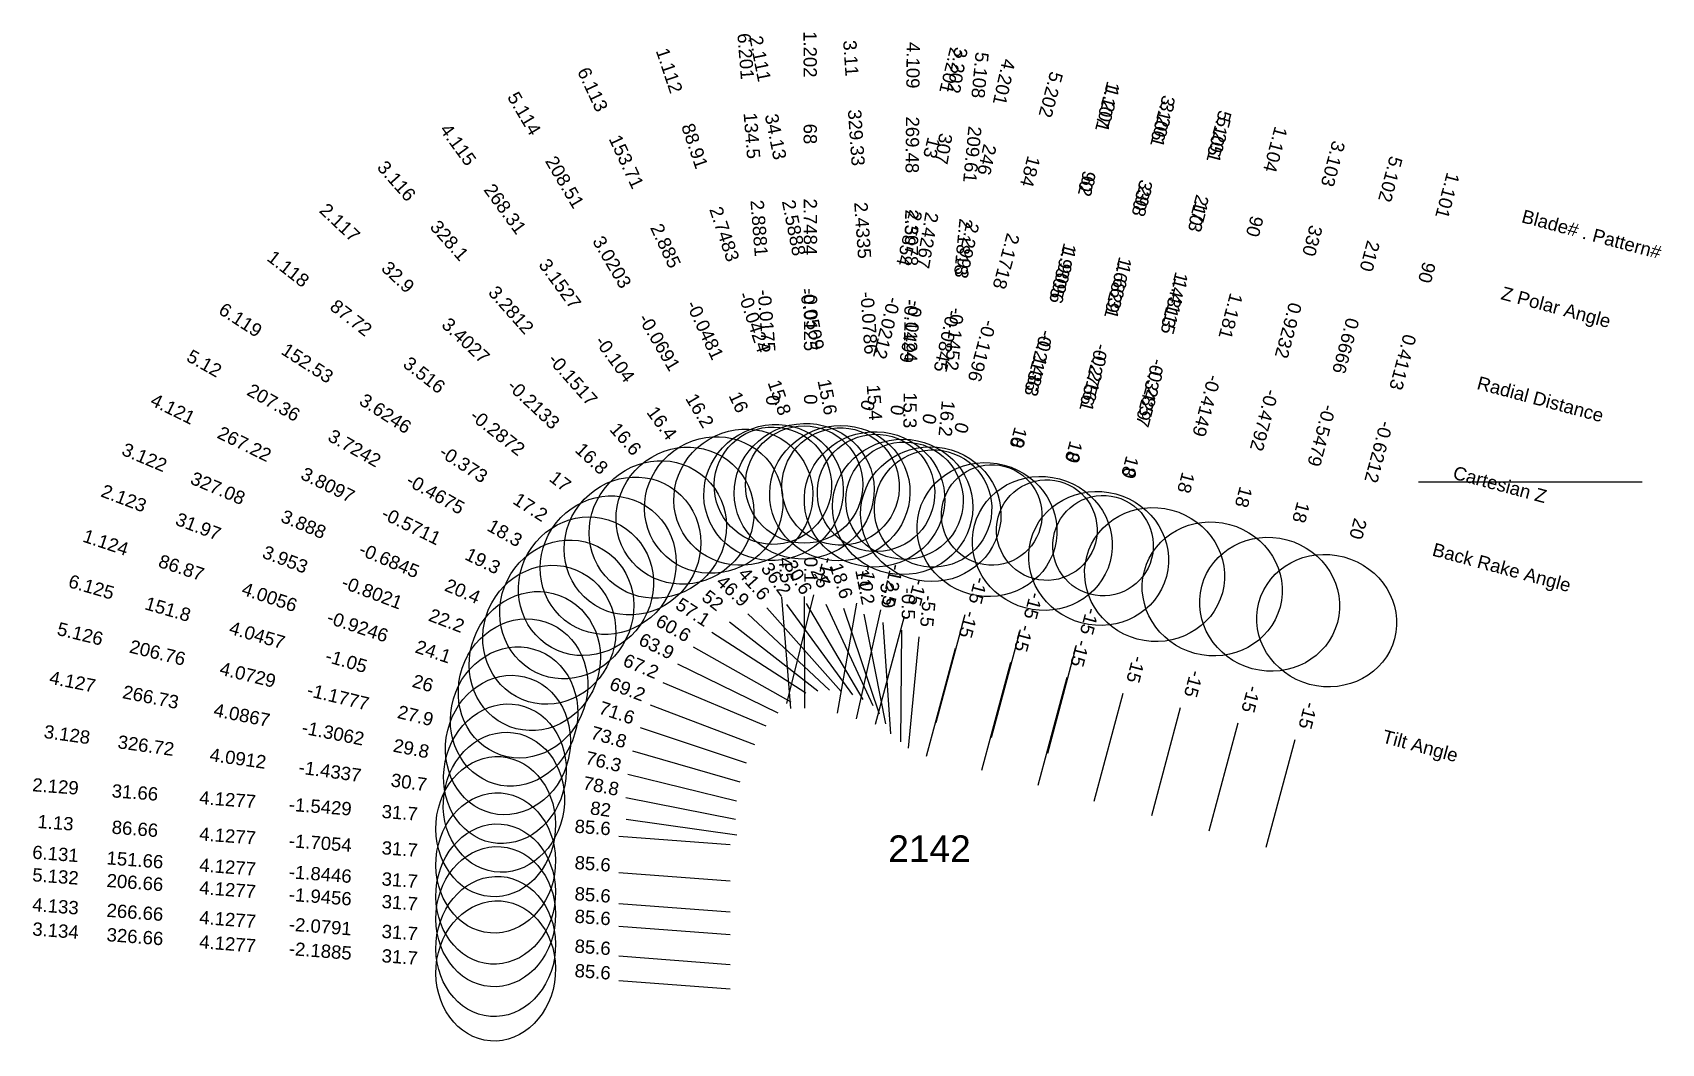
# Model space of a CAD drawing. Header units: inches. Extents: x 29.8 to 37.09, y 15.49 to 20.01.
import ezdxf
from ezdxf.enums import TextEntityAlignment as Align

# ---------------------------------------------------------------- set-up
doc = ezdxf.new("R2010")
doc.units = ezdxf.units.IN
doc.header["$MEASUREMENT"] = 0
for name, color, linetype, true_color in [('Blade_1', 30, 'Continuous', 0xff7f00), ('Blade_2', 7, 'Continuous', 0xcccc00), ('Blade_3', 7, 'Continuous', 0x00cc00), ('Blade_4', 7, 'Continuous', 0x00cccc), ('Blade_5', 7, 'Continuous', 0x0066cc), ('Blade_6', 190, 'Continuous', 0x7f00ff)]:
    doc.layers.add(name, color=color, linetype=linetype, true_color=true_color)
doc.styles.get("Standard").update_dxf_attribs({"font": 'arial.ttf'})

msp = doc.modelspace()

# ---------------------------------------------------------------- linework, layer by layer
msp.add_line((36, 18), (37, 18))
at = {"layer": 'Blade_1'}
for p, q in [((33.2523, 17.4875), (33.253, 16.9875)), ((33.4278, 17.435), (33.5874, 16.9611)), ((32.9186, 17.3732), (33.3125, 17.0654)), ((33.9707, 17.405), (33.8413, 16.922)), ((33.9268, 17.2537), (33.7973, 16.7707)), ((34.6763, 17.0524), (34.5468, 16.5694)), ((32.5176, 16.901), (32.9919, 16.7429)), ((35.446, 16.8461), (35.3166, 16.3631)), ((32.4222, 16.2526), (32.9207, 16.2145))]:
    msp.add_line(p, q, dxfattribs=at)
for centre, major_axis, ratio in [((33.2517, 17.9576), (0.2976, 0.1002), 0.962309), ((33.2516, 17.9875), (0.2625, 0.0004), 1), ((34.0695, 17.7864), (0.3033, -0.0813), 0.951057), ((34.0904, 17.8517), (0.2173, -0.0582), 1), ((32.484, 17.7128), (0.1933, 0.2474), 0.956218), ((34.819, 17.5851), (0.3033, -0.0813), 0.951057), ((35.5887, 17.3788), (0.3033, -0.0813), 0.939693), ((31.9944, 17.0754), (0.0993, 0.2979), 0.912645), ((31.8723, 16.2946), (0.0239, 0.3131), 0.85108)]:
    msp.add_ellipse(centre, major_axis=major_axis, ratio=ratio, dxfattribs=at)
at = {"layer": 'Blade_2'}
for p, q in [((33.2936, 17.4937), (33.1727, 17.0085)), ((32.9997, 17.4096), (33.3645, 17.0677)), ((33.5186, 17.4082), (33.6161, 16.9178)), ((32.5626, 17.0023), (33.0302, 16.825)), ((32.4222, 16.4151), (32.9207, 16.377))]:
    msp.add_line(p, q, dxfattribs=at)
for centre, major_axis, ratio in [((33.4112, 17.9491), (0.308, 0.0612), 0.963194), ((33.4146, 17.9788), (0.2547, -0.0635), 1), ((32.5973, 17.7867), (0.2147, 0.2291), 0.957306), ((32.047, 17.1979), (0.1113, 0.2936), 0.925587), ((31.8723, 16.4571), (0.0239, 0.3131), 0.85108)]:
    msp.add_ellipse(centre, major_axis=major_axis, ratio=ratio, dxfattribs=at)
at = {"layer": 'Blade_3'}
for p, q in [((33.0849, 17.4358), (33.4168, 17.0619)), ((33.4865, 17.4577), (33.3997, 16.9653)), ((33.6042, 17.3712), (33.6384, 16.8724)), ((34.2172, 17.3372), (34.0878, 16.8542)), ((34.1744, 17.1917), (34.045, 16.7087)), ((32.6203, 17.1015), (33.0811, 16.9076)), ((34.9341, 16.9881), (34.8047, 16.5051)), ((32.455, 16.4899), (32.9502, 16.4207)), ((32.4222, 15.7693), (32.9207, 15.731))]:
    msp.add_line(p, q, dxfattribs=at)
for centre, major_axis, ratio in [((33.5665, 17.9214), (0.3133, 0.0215), 0.963945), ((33.5733, 17.9501), (0.2585, -0.0456), 1), ((32.7188, 17.8483), (0.2348, 0.2084), 0.958394), ((34.3171, 17.7244), (0.3033, -0.0813), 0.951057), ((34.3369, 17.7839), (0.2173, -0.0582), 1), ((35.0768, 17.5208), (0.3033, -0.0813), 0.951057), ((32.112, 17.3155), (0.1218, 0.2894), 0.937543), ((31.9088, 16.5663), (0.0435, 0.311), 0.859946), ((31.8723, 15.8115), (0.024, 0.3131), 0.851108)]:
    msp.add_ellipse(centre, major_axis=major_axis, ratio=ratio, dxfattribs=at)
at = {"layer": 'Blade_4'}
for p, q in [((33.1729, 17.4509), (33.4681, 17.0473)), ((33.5925, 17.4274), (33.4843, 16.9392)), ((33.6874, 17.3361), (33.6831, 16.8361)), ((32.6854, 17.1859), (33.1342, 16.9656)), ((32.4543, 16.5869), (32.9448, 16.49)), ((32.4222, 15.8789), (32.9207, 15.8408))]:
    msp.add_line(p, q, dxfattribs=at)
for centre, major_axis, ratio in [((32.8473, 17.896), (0.2534, 0.1854), 0.959466), ((33.6922, 17.8876), (0.314, -0.0027), 0.964466), ((33.7007, 17.9155), (0.2563, -0.0568), 1), ((32.1903, 17.4289), (0.1383, 0.2819), 0.943627), ((31.9133, 16.6938), (0.0609, 0.308), 0.868191), ((31.8723, 15.9209), (0.0239, 0.3131), 0.85108)]:
    msp.add_ellipse(centre, major_axis=major_axis, ratio=ratio, dxfattribs=at)
at = {"layer": 'Blade_5'}
for p, q in [((33.2602, 17.4561), (33.5145, 17.0255)), ((33.6988, 17.3974), (33.5694, 16.9145)), ((33.765, 17.3059), (33.7167, 16.8082)), ((34.4688, 17.2676), (34.3394, 16.7846)), ((32.756, 17.2614), (33.1915, 17.0156)), ((34.426, 17.1244), (34.2966, 16.6414)), ((35.1907, 16.9194), (35.0613, 16.4364)), ((32.4628, 16.6915), (32.9486, 16.5729)), ((32.4222, 16.0124), (32.9207, 15.9743))]:
    msp.add_line(p, q, dxfattribs=at)
for centre, major_axis, ratio in [((32.9797, 17.9309), (0.2704, 0.1597), 0.960492), ((33.8182, 17.8548), (0.3125, -0.0303), 0.960249), ((33.8282, 17.8804), (0.2536, -0.0679), 1), ((34.5687, 17.6571), (0.3033, -0.0813), 0.951057), ((34.5885, 17.7143), (0.2173, -0.0582), 1), ((32.2758, 17.5325), (0.1544, 0.2734), 0.949453), ((35.3334, 17.4521), (0.3033, -0.0813), 0.951057), ((31.9271, 16.8223), (0.0745, 0.305), 0.883943), ((31.8723, 16.0544), (0.0239, 0.3131), 0.85108)]:
    msp.add_ellipse(centre, major_axis=major_axis, ratio=ratio, dxfattribs=at)
at = {"layer": 'Blade_6'}
for p, q in [((33.1511, 17.484), (33.1904, 16.9856)), ((33.3481, 17.4521), (33.5595, 16.999)), ((32.8386, 17.3278), (33.2586, 17.0565)), ((32.4839, 16.7963), (32.9641, 16.6569)), ((32.4222, 16.1134), (32.9207, 16.0753))]:
    msp.add_line(p, q, dxfattribs=at)
for centre, major_axis, ratio in [((33.115, 17.9519), (0.2846, 0.1327), 0.96143), ((33.1119, 17.9825), (0.2617, 0.0206), 1), ((32.3754, 17.627), (0.1704, 0.2638), 0.955116), ((31.9543, 16.95), (0.0875, 0.3016), 0.898767), ((31.8723, 16.1554), (0.0239, 0.3131), 0.85108)]:
    msp.add_ellipse(centre, major_axis=major_axis, ratio=ratio, dxfattribs=at)

# ---------------------------------------------------------------- texts
for s, height, p in [('Blade# . Pattern#', 0.059375, (36.4639, 19.1905)), ('Z Polar Angle', 0.059375, (36.3717, 18.8464)), ('Radial Distance', 0.059375, (36.2641, 18.4449)), ('Cartesian Z', 0.059375, (36.1566, 18.0435)), ('Back Rake Angle', 0.059375, (36.0644, 17.6994)), ('Tilt Angle', 0.05937, (35.8404, 16.8633))]:
    msp.add_text(s, height=height, rotation=345).set_placement(p, align=Align.MIDDLE_LEFT)
msp.add_text('2142', height=0.11875).set_placement((33.8125, 16.3586), align=Align.MIDDLE_CENTER)
at = {"layer": 'Blade_1'}
for s, height, rotation, p in [('1.202', 0.05937, 270.08, (33.2489, 19.9125)), ('1.112', 0.05937, 288.61694, (32.6207, 19.8307)), ('1.201', 0.05937, 255, (34.5789, 19.6749)), ('1.107', 0.05937, 255, (34.581, 19.6956)), ('88.91', 0.05937, 288.61694, (32.7344, 19.4931)), ('68', 0.05937, 270.08, (33.2494, 19.5562)), ('1.104', 0.05937, 255, (35.3306, 19.4943)), ('90', 0.05937, 255, (34.4888, 19.3514)), ('1.101', 0.05937, 255, (36.1003, 19.288)), ('62', 0.05937, 255, (34.4867, 19.3308)), ('2.7484', 0.05937, 270.08, (33.25, 19.1406)), ('2.7483', 0.05937, 288.61694, (32.8671, 19.0992)), ('90', 0.05937, 255, (35.2383, 19.1501)), ('1.118', 0.05937, 321.99652, (30.9266, 18.9297)), ('1.9096', 0.05937, 255, (34.3791, 18.9293)), ('1.9305', 0.05937, 255, (34.3813, 18.95)), ('90', 0.05937, 255, (36.0081, 18.9438)), ('87.72', 0.05937, 321.99652, (31.2073, 18.7104)), ('-0.0424', 0.05937, 288.61694, (32.9998, 18.7053)), ('-0.0125', 0.05937, 270.08, (33.2506, 18.725)), ('1.181', 0.05937, 255, (35.1308, 18.7487)), ('-0.1483', 0.05937, 255, (34.2716, 18.5278)), ('-0.2136', 0.05937, 255, (34.2737, 18.5485)), ('0.4113', 0.05937, 255, (35.9005, 18.5424)), ('3.516', 0.05937, 321.99652, (31.5348, 18.4545)), ('15.8', 0.05937, 288.61694, (33.1135, 18.3677)), ('-0.4149', 0.05937, 255, (35.0232, 18.3472)), ('0', 0.0594, 270.08, (33.2511, 18.3687)), ('-0.2872', 0.05937, 321.99652, (31.8623, 18.1986)), ('18', 0.05937, 255, (34.1815, 18.2044)), ('-0.6212', 0.05937, 255, (35.7929, 18.1409)), ('0', 0.0594, 255, (34.1794, 18.1837)), ('17', 0.05937, 321.99652, (32.143, 17.9792)), ('18', 0.05937, 255, (34.931, 18.0031)), ('1.124', 0.05937, 341.56594, (30.1193, 17.7004)), ('20', 0.05937, 255, (35.7007, 17.7968)), ('86.87', 0.05937, 341.56594, (30.4573, 17.5877)), ('0.1', 0.05937, 270.08, (33.2521, 17.6063)), ('18.6', 0.05937, 288.61694, (33.3898, 17.5475)), ('-15', 0.05937, 255, (34.0014, 17.5197)), ('4.0056', 0.05937, 341.56594, (30.8516, 17.4563)), ('52', 0.05937, 321.99652, (32.825, 17.4464)), ('-0.9246', 0.05937, 341.56594, (31.2459, 17.3249)), ('-15', 0.05937, 255, (33.9575, 17.3684)), ('24.1', 0.05937, 341.56594, (31.5838, 17.2122)), ('-15', 0.05937, 255, (34.707, 17.1671)), ('71.6', 0.05937, 341.56594, (32.4049, 16.9386)), ('-15', 0.05937, 255, (35.4767, 16.9608)), ('1.13', 0.05937, 355.62924, (29.9015, 16.4452)), ('86.66', 0.05937, 355.62924, (30.2567, 16.4181)), ('4.1277', 0.05937, 355.62924, (30.6712, 16.3864)), ('-1.7054', 0.05937, 355.62924, (31.0856, 16.3547)), ('31.7', 0.05937, 355.62924, (31.4408, 16.3276)), ('85.6', 0.05937, 355.62924, (32.3038, 16.2616))]:
    msp.add_text(s, height=height, rotation=rotation, dxfattribs=at).set_placement(p, align=Align.CENTER)
at = {"layer": 'Blade_2'}
for s, height, rotation, p in [('2.111', 0.05937, 281.23511, (33.0261, 19.8877)), ('2.201', 0.05937, 256, (33.8803, 19.8466)), ('34.13', 0.05937, 281.23511, (33.0955, 19.5383)), ('13', 0.05937, 256, (33.7941, 19.501)), ('2.117', 0.05937, 316.85849, (31.1551, 19.1382)), ('2.5888', 0.05937, 281.23511, (33.1765, 19.1306)), ('2.5854', 0.05937, 256, (33.6936, 19.0977)), ('32.9', 0.05937, 316.85849, (31.415, 18.8946)), ('-0.0509', 0.05937, 281.23511, (33.2575, 18.723)), ('-0.0212', 0.05937, 256, (33.593, 18.6944)), ('3.4027', 0.05937, 316.85849, (31.7183, 18.6104)), ('-0.2133', 0.05937, 316.85849, (32.0216, 18.3262)), ('15.6', 0.05937, 281.23511, (33.3269, 18.3736)), ('0', 0.0594, 256, (33.5068, 18.3487)), ('16.8', 0.05937, 316.85849, (32.2815, 18.0826)), ('2.123', 0.05937, 339.2301, (30.1989, 17.8988)), ('31.97', 0.05937, 339.2301, (30.532, 17.7725)), ('3.953', 0.05937, 339.2301, (30.9206, 17.6251)), ('-14', 0.05937, 256, (33.3224, 17.6089)), ('-0.8021', 0.05937, 339.2301, (31.3093, 17.4777)), ('46.9', 0.05937, 316.85849, (32.9131, 17.4908)), ('11.2', 0.05937, 281.23511, (33.4955, 17.5246)), ('22.2', 0.05937, 339.2301, (31.6424, 17.3514)), ('69.2', 0.05937, 339.2301, (32.4516, 17.0444)), ('2.129', 0.05937, 355.62924, (29.9015, 16.6077)), ('31.66', 0.05937, 355.62924, (30.2567, 16.5806)), ('4.1277', 0.05937, 355.62924, (30.6712, 16.5489)), ('-1.5429', 0.05937, 355.62924, (31.0856, 16.5172)), ('31.7', 0.05937, 355.62924, (31.4408, 16.4901)), ('85.6', 0.05937, 355.62924, (32.3038, 16.4241))]:
    msp.add_text(s, height=height, rotation=rotation, dxfattribs=at).set_placement(p, align=Align.CENTER)
at = {"layer": 'Blade_3'}
for s, height, rotation, p in [('3.11', 0.05937, 273.91879, (33.4314, 19.8933)), ('3.202', 0.05937, 260, (33.9076, 19.8459)), ('3.201', 0.05937, 255, (34.8254, 19.6071)), ('3.106', 0.05937, 255, (34.8287, 19.6336)), ('329.33', 0.05937, 273.91879, (33.4558, 19.5379)), ('307', 0.05937, 260, (33.8457, 19.495)), ('3.103', 0.05937, 255, (35.5884, 19.43)), ('3.116', 0.05937, 311.59004, (31.4068, 19.3266)), ('298', 0.05937, 255, (34.7332, 19.263)), ('330', 0.05937, 255, (34.7365, 19.2894)), ('2.4335', 0.05937, 273.91879, (33.4842, 19.1232)), ('328.1', 0.05937, 311.59004, (31.6433, 19.0601)), ('2.4267', 0.05937, 260, (33.7735, 19.0857)), ('330', 0.05937, 255, (35.4962, 19.0858)), ('1.6631', 0.05937, 255, (34.6256, 18.8615)), ('1.6829', 0.05937, 255, (34.6289, 18.888)), ('3.2812', 0.05937, 311.59004, (31.9192, 18.7493)), ('-0.0786', 0.05937, 273.91879, (33.5126, 18.7086)), ('-0.0499', 0.05937, 260, (33.7014, 18.6764)), ('0.9232', 0.05937, 255, (35.3886, 18.6844)), ('-0.2161', 0.05937, 255, (34.5181, 18.46)), ('-0.2756', 0.05937, 255, (34.5213, 18.4865)), ('-0.1517', 0.05937, 311.59004, (32.1951, 18.4384)), ('15.4', 0.05937, 273.91879, (33.5369, 18.3531)), ('-0.4792', 0.05937, 255, (35.281, 18.2829)), ('0', 0.0594, 260, (33.6395, 18.3256)), ('16.6', 0.05937, 311.59004, (32.4315, 18.172)), ('3.122', 0.05937, 337.17266, (30.2903, 18.0823)), ('18', 0.05937, 255, (34.4291, 18.1424)), ('0', 0.0594, 255, (34.4259, 18.1159)), ('327.08', 0.05937, 337.17266, (30.6186, 17.9441)), ('18', 0.05937, 255, (35.1888, 17.9388)), ('3.888', 0.05937, 337.17266, (31.0017, 17.7828)), ('-0.6845', 0.05937, 337.17266, (31.3848, 17.6216)), ('20.4', 0.05937, 337.17266, (31.7131, 17.4834)), ('41.6', 0.05937, 311.59004, (33.006, 17.5246)), ('-10', 0.05937, 260, (33.5071, 17.5746)), ('3.9', 0.05937, 273.91879, (33.5961, 17.4897)), ('-15', 0.05937, 255, (34.2479, 17.4519)), ('-15', 0.05937, 255, (34.2051, 17.3064)), ('67.2', 0.05937, 337.17266, (32.5108, 17.1476)), ('-15', 0.05937, 255, (34.9648, 17.1028)), ('3.128', 0.05937, 352.04008, (29.9513, 16.84)), ('326.72', 0.05937, 352.04008, (30.3041, 16.7907)), ('4.0912', 0.05937, 352.04008, (30.7158, 16.7331)), ('-1.4337', 0.05937, 352.04008, (31.1274, 16.6756)), ('30.7', 0.05937, 352.04008, (31.4802, 16.6262)), ('82', 0.05937, 352.04008, (32.3374, 16.5064)), ('3.134', 0.05937, 355.6111, (29.9016, 15.9627)), ('326.66', 0.05937, 355.6111, (30.2568, 15.9355)), ('4.1277', 0.05937, 355.6111, (30.6712, 15.9037)), ('-2.1885', 0.05937, 355.6111, (31.0856, 15.8719)), ('31.7', 0.05937, 355.6111, (31.4408, 15.8446)), ('85.6', 0.05937, 355.6111, (32.3038, 15.7784))]:
    msp.add_text(s, height=height, rotation=rotation, dxfattribs=at).set_placement(p, align=Align.CENTER)
at = {"layer": 'Blade_4'}
for s, height, rotation, p in [('4.109', 0.05937, 269.50416, (33.7093, 19.864)), ('4.201', 0.05937, 257.5, (34.1173, 19.7949)), ('269.48', 0.05937, 269.50416, (33.7062, 19.5078)), ('4.115', 0.05937, 306.18465, (31.6804, 19.4913)), ('246', 0.05937, 257.5, (34.0402, 19.4471)), ('268.31', 0.05937, 306.18465, (31.8907, 19.2037)), ('2.3078', 0.05937, 269.50416, (33.7026, 19.0922)), ('2.2993', 0.05937, 257.5, (33.9503, 19.0413)), ('3.1527', 0.05937, 306.18465, (32.1361, 18.8683)), ('-0.1124', 0.05937, 269.50416, (33.699, 18.6766)), ('-0.0845', 0.05937, 257.5, (33.8603, 18.6355)), ('-0.104', 0.05937, 306.18465, (32.3815, 18.5328)), ('4.121', 0.05937, 333.85985, (30.4159, 18.2997)), ('15.3', 0.05937, 269.50416, (33.6959, 18.3203)), ('16.4', 0.05937, 306.18465, (32.5918, 18.2453)), ('0', 0.0594, 257.5, (33.7832, 18.2877)), ('267.22', 0.05937, 333.85985, (30.7358, 18.1427)), ('3.8097', 0.05937, 333.85985, (31.1089, 17.9596)), ('-0.5711', 0.05937, 333.85985, (31.482, 17.7765)), ('19.3', 0.05937, 333.85985, (31.8018, 17.6196)), ('36.2', 0.05937, 306.18465, (33.1028, 17.5467)), ('-12.5', 0.05937, 257.5, (33.6182, 17.5433)), ('-0.5', 0.05937, 269.50416, (33.6884, 17.4549)), ('63.9', 0.05937, 333.85985, (32.5788, 17.2382)), ('4.127', 0.05937, 348.82416, (29.9743, 17.0769)), ('266.73', 0.05937, 348.82416, (30.3238, 17.0078)), ('4.0867', 0.05937, 348.82416, (30.7315, 16.9273)), ('-1.3062', 0.05937, 348.82416, (31.1392, 16.8467)), ('29.8', 0.05937, 348.82416, (31.4887, 16.7777)), ('78.8', 0.05937, 348.82416, (32.3378, 16.6099)), ('4.133', 0.05937, 355.62924, (29.9015, 16.0715)), ('266.66', 0.05937, 355.62924, (30.2567, 16.0444)), ('4.1277', 0.05937, 355.62924, (30.6712, 16.0127)), ('-2.0791', 0.05937, 355.62924, (31.0856, 15.981)), ('31.7', 0.05937, 355.62924, (31.4408, 15.9539)), ('85.6', 0.05937, 355.62924, (32.3038, 15.8879))]:
    msp.add_text(s, height=height, rotation=rotation, dxfattribs=at).set_placement(p, align=Align.CENTER)
at = {"layer": 'Blade_5'}
for s, height, rotation, p in [('5.108', 0.05937, 264.46128, (34.009, 19.8221)), ('5.202', 0.05937, 255, (34.3264, 19.7398)), ('5.114', 0.05937, 300.56945, (31.9745, 19.6327)), ('5.201', 0.05937, 255, (35.077, 19.5375)), ('5.105', 0.05937, 255, (35.0803, 19.5663)), ('209.61', 0.05937, 264.46128, (33.9746, 19.4675)), ('208.51', 0.05937, 300.56945, (32.1557, 19.326)), ('184', 0.05937, 255, (34.2342, 19.3957)), ('5.102', 0.05937, 255, (35.845, 19.3613)), ('173', 0.05937, 255, (34.9848, 19.1934)), ('210', 0.05937, 255, (34.9881, 19.2221)), ('2.1818', 0.05937, 264.46128, (33.9345, 19.0538)), ('3.0203', 0.05937, 300.56945, (32.367, 18.9681)), ('2.1718', 0.05937, 255, (34.1267, 18.9942)), ('210', 0.05937, 255, (35.7528, 19.0171)), ('1.4115', 0.05937, 255, (34.8772, 18.7919)), ('1.4313', 0.05937, 255, (34.8805, 18.8207)), ('-0.0691', 0.05937, 300.56945, (32.5784, 18.6102)), ('-0.1452', 0.05937, 264.46128, (33.8944, 18.6401)), ('0.6666', 0.05937, 255, (35.6452, 18.6157)), ('-0.1196', 0.05937, 255, (34.0191, 18.5928)), ('5.12', 0.05937, 330.55421, (30.5546, 18.5041)), ('-0.2857', 0.05937, 255, (34.7697, 18.3904)), ('-0.3429', 0.05937, 255, (34.7729, 18.4192)), ('207.36', 0.05937, 330.55421, (30.8648, 18.329)), ('16.2', 0.05937, 300.56945, (32.7596, 18.3035)), ('16.2', 0.05937, 264.46128, (33.86, 18.2855)), ('-0.5479', 0.05937, 255, (35.5376, 18.2142)), ('3.7242', 0.05937, 330.55421, (31.2268, 18.1247)), ('0', 0.0594, 255, (33.9269, 18.2487)), ('18', 0.05937, 255, (34.6807, 18.0751)), ('-0.4675', 0.05937, 330.55421, (31.5887, 17.9204)), ('0', 0.0594, 255, (34.6775, 18.0463)), ('18', 0.05937, 255, (35.4454, 17.8701)), ('18.3', 0.05937, 330.55421, (31.8989, 17.7452)), ('30.6', 0.05937, 300.56945, (33.1998, 17.5583)), ('-15', 0.05937, 255, (33.7295, 17.5121)), ('-5.5', 0.05937, 264.46128, (33.7764, 17.4241)), ('-15', 0.05937, 255, (34.4995, 17.3823)), ('5.126', 0.05937, 346.27793, (30.007, 17.2911)), ('60.6', 0.05937, 330.55421, (32.6526, 17.3198)), ('206.76', 0.05937, 346.27793, (30.3531, 17.2066)), ('-15', 0.05937, 255, (34.4567, 17.2391)), ('4.0729', 0.05937, 346.27793, (30.7568, 17.108)), ('-1.1777', 0.05937, 346.27793, (31.1606, 17.0095)), ('-15', 0.05937, 255, (35.2214, 17.0341)), ('27.9', 0.05937, 346.27793, (31.5067, 16.925)), ('76.3', 0.05937, 346.27793, (32.3475, 16.7196)), ('5.132', 0.05937, 355.62924, (29.9015, 16.205)), ('206.66', 0.05937, 355.62924, (30.2567, 16.1779)), ('4.1277', 0.05937, 355.62924, (30.6712, 16.1462)), ('-1.9456', 0.05937, 355.62924, (31.0856, 16.1145)), ('31.7', 0.05937, 355.62924, (31.4408, 16.0874)), ('85.6', 0.05937, 355.62924, (32.3038, 16.0214))]:
    msp.add_text(s, height=height, rotation=rotation, dxfattribs=at).set_placement(p, align=Align.CENTER)
at = {"layer": 'Blade_6'}
for s, height, rotation, p in [('6.201', 0.05937, 274.5, (32.9609, 19.9016)), ('6.113', 0.05937, 295.00953, (32.2794, 19.7431)), ('134.5', 0.05937, 274.5, (32.9888, 19.5464)), ('153.71', 0.05937, 295.00953, (32.43, 19.4202)), ('2.8881', 0.05937, 274.5, (33.0214, 19.1321)), ('2.885', 0.05937, 295.00953, (32.6057, 19.0436)), ('6.119', 0.05937, 327.14007, (30.7151, 18.6994)), ('-0.0481', 0.05937, 295.00953, (32.7814, 18.6669)), ('-0.0175', 0.05937, 274.5, (33.054, 18.7177)), ('152.53', 0.05937, 327.14007, (31.0144, 18.5061)), ('3.6246', 0.05937, 327.14007, (31.3635, 18.2806)), ('16', 0.05937, 295.00953, (32.932, 18.3441)), ('0', 0.0594, 274.5, (33.082, 18.3626)), ('-0.373', 0.05937, 327.14007, (31.7126, 18.0551)), ('17.2', 0.05937, 327.14007, (32.0119, 17.8618)), ('4.5', 0.05937, 274.5, (33.1418, 17.6024)), ('6.125', 0.05937, 343.81752, (30.0561, 17.5008)), ('25', 0.05937, 295.00953, (33.2979, 17.5597)), ('151.8', 0.05937, 343.81752, (30.3982, 17.4016)), ('57.1', 0.05937, 327.14007, (32.7389, 17.3922)), ('4.0457', 0.05937, 343.81752, (30.7974, 17.2857)), ('-1.05', 0.05937, 343.81752, (31.1965, 17.1699)), ('26', 0.05937, 343.81752, (31.5387, 17.0706)), ('73.8', 0.05937, 343.81752, (32.3699, 16.8294)), ('6.131', 0.05937, 355.62924, (29.9015, 16.306)), ('151.66', 0.05937, 355.62924, (30.2567, 16.2789)), ('4.1277', 0.05937, 355.62924, (30.6712, 16.2472)), ('-1.8446', 0.05937, 355.62924, (31.0856, 16.2155)), ('31.7', 0.05937, 355.62924, (31.4408, 16.1884)), ('85.6', 0.05937, 355.62924, (32.3038, 16.1224))]:
    msp.add_text(s, height=height, rotation=rotation, dxfattribs=at).set_placement(p, align=Align.CENTER)

doc.saveas('drawing.dxf')
